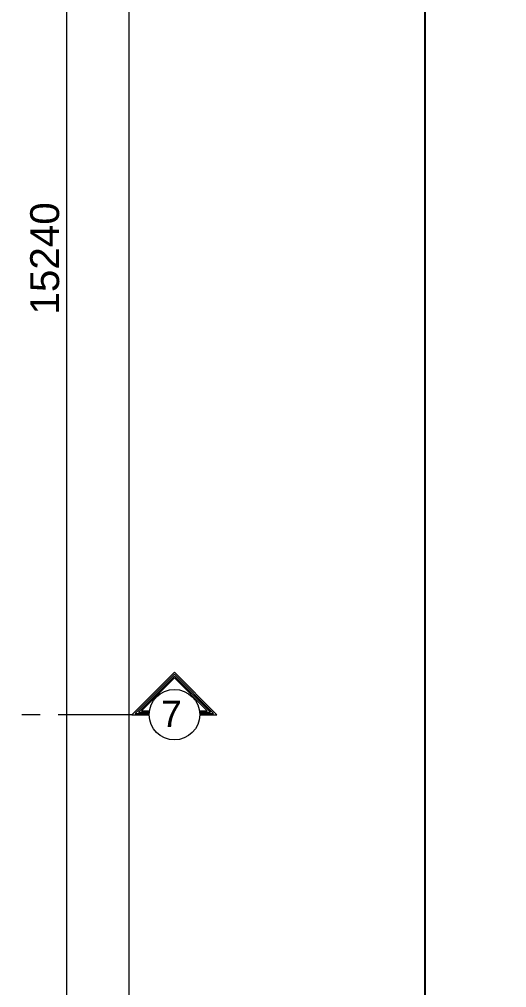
# Model space of a CAD drawing. Header units: millimetres. Extents: x -1303 to 98744, y -1303 to 90097.
# Drawn here: x 28492 to 31880, y 68579 to 75312 of the extents above; entities that cross this region are included whole.
import ezdxf

# ---------------------------------------------------------------- set-up
doc = ezdxf.new("R2010")
doc.units = ezdxf.units.MM
doc.layers.add('PDF_Geometry', color=7, linetype='Continuous')
doc.layers.add('PDF_Text', color=7, linetype='Continuous')
doc.styles.add('PDF ArialMT', font='arial.ttf')
doc.styles.get("Standard").update_dxf_attribs({"font": 'arial.ttf'})
doc.dimstyles.new('ISO-25', dxfattribs={"dimtxt": 300, "dimasz": 2.5, "dimexe": 1.25, "dimexo": 0.625, "dimtad": 1, "dimtih": 1, "dimtoh": 1, "dimdec": 4, "dimtxsty": 'Standard', "dimcen": 2.5, "dimadec": 0, "dimazin": 0, "dimtfac": 1, "dimtdec": 4, "dimtmove": 0, "dimatfit": 3, "dimfxl": 1, "dimarcsym": 0})

# ---------------------------------------------------------------- blocks, each defined once
blk = doc.blocks.new('*D1')
at = {"color": 0, "lineweight": -2}
for p, q in [((28474.9, 81272.7), (31313.5, 81272.7)), ((31312.3, 81270.2), (31312.3, 64136.5)), ((31312.3, 46695), (31312.3, 63828.7)), ((28474.9, 46692.5), (31313.5, 46692.5))]:
    blk.add_line(p, q, dxfattribs=at)
at = {"color": 0}
for points in [[(31311.9, 81270.2), (31312.7, 81270.2), (31312.3, 81272.7)], [(31311.9, 46695), (31312.7, 46695), (31312.3, 46692.5)]]:
    blk.add_solid(points, dxfattribs=at)
at = {"layer": 'Defpoints', "color": 0}
for p in [(28474.3, 81272.7), (28474.3, 46692.5), (31312.3, 46692.5)]:
    blk.add_point(p, dxfattribs=at)
at = {"color": 0, "insert": (31312.3, 63982.6), "char_height": 300, "attachment_point": 5}
blk.add_mtext('34580', dxfattribs=at)

msp = doc.modelspace()

# ---------------------------------------------------------------- linework, layer by layer
at = {"layer": 'PDF_Geometry', "color": 222, "lineweight": 0, "true_color": 0xb8008a}
for points in [[(28821.24099, 81252.68294), (28821.24099, 66052.35082)], [(29256.23644, 46711.94398), (29256.23644, 81252.68294)]]:
    msp.add_lwpolyline(points, dxfattribs=at)
at = {"layer": 'PDF_Geometry', "color": 1, "lineweight": 0}
for points in [[(29746.24322, 70476.78602), (29865.56975, 70476.78602), (29570.21319, 70772.14672), (29274.85662, 70476.78602), (29394.18315, 70476.78602)], [(29746.24322, 70486.10023), (29842.72017, 70486.10023), (29570.21319, 70758.60929), (29297.7062, 70486.10023), (29394.18315, 70486.10023)], [(29746.24322, 70495.40619), (29820.71771, 70495.40619), (29570.21319, 70745.06359), (29320.55579, 70495.40619), (29394.18315, 70495.40619)], [(29746.24322, 70504.72041), (29797.86605, 70504.72041), (29570.21319, 70732.36915), (29342.56032, 70504.72041), (29394.18315, 70504.72041)], [(28635.90294, 70476.78602), (28510.65068, 70476.78602)], [(29274.85662, 70476.78602), (28761.15313, 70476.78602)]]:
    msp.add_lwpolyline(points, dxfattribs=at)
msp.add_circle((29570.72481, 70476.97327), 175.69455, dxfattribs=at)

# ---------------------------------------------------------------- texts
at = {"layer": 'PDF_Text', "insert": (28669.65883, 73259.23753), "char_height": 201.084641, "attachment_point": 4, "rotation": 90, "style": 'PDF ArialMT'}
msp.add_mtext('15240', dxfattribs=at)
at = {"layer": 'PDF_Text', "insert": (29478.20752, 70482.36989), "char_height": 184.25244, "attachment_point": 4}
msp.add_mtext('7', dxfattribs=at)

# ---------------------------------------------------------------- dimensions: what is measured, and where the dimension line sits
dim = msp.add_linear_dim(base=(31312.2894759506, 46692.4808174431), p1=(28474.259526638, 81272.7328867849), p2=(28474.259526638, 46692.4808174431), angle=90, dimstyle='ISO-25')
dim.commit()
dim.dimension.update_dxf_attribs({"geometry": '*D1', "text_midpoint": (31312.2894759506, 63982.606852114), "dimtype": 160})

doc.saveas('drawing.dxf')
